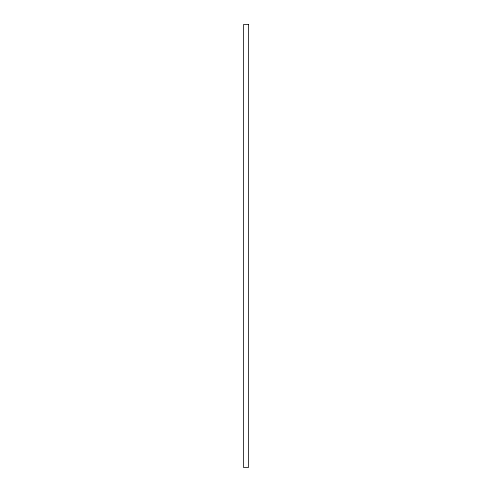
<?xml version="1.0" encoding="UTF-8"?>
<svg xmlns="http://www.w3.org/2000/svg" width="492" height="492" viewBox="0 0 492 492"><rect width="100%" height="100%" fill="white"/><g stroke="black" fill="none" stroke-linecap="round" stroke-linejoin="round"><path stroke-width="0.74" d="M248.565 24.6L243.435 24.6L243.435 467.4L248.565 467.4L248.565 24.6"/></g></svg>
